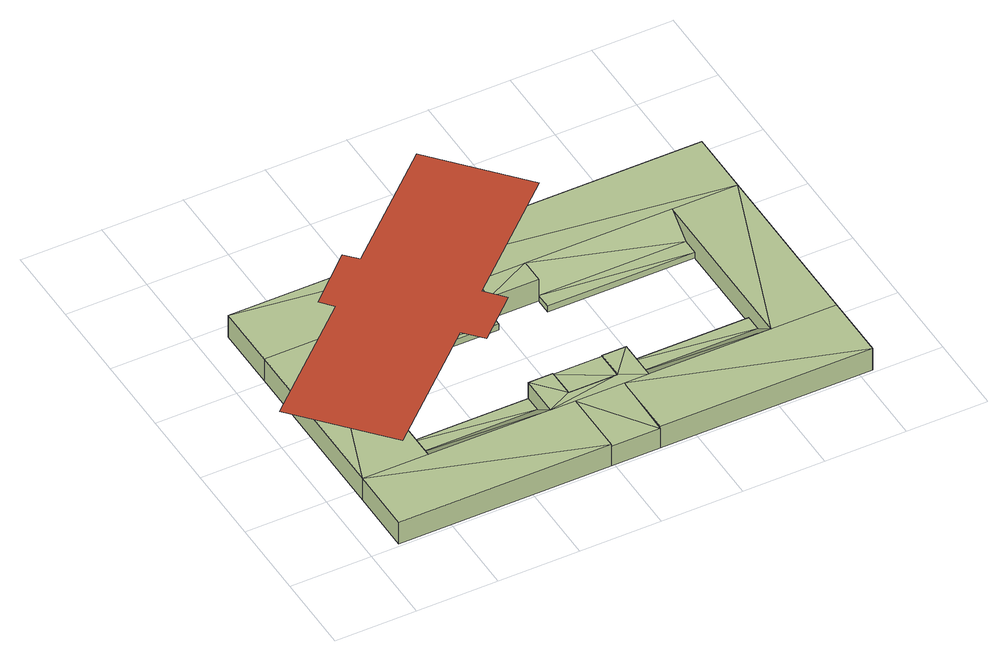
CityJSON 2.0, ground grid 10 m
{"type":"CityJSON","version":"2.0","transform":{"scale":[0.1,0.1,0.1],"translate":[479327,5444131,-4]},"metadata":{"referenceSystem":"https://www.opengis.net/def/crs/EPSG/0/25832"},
"CityObjects":{
"building1":{"type":"Building","attributes":{"Description":"No real Building"},"children":["building1-1"]},
"building1-1":{"type":"BuildingPart","attributes":{"Env_ex buildingHeight":12.05,"Env_ex footprint elevation":0},"parents":["building1"],"geometry":[{"type":"MultiSurface","lod":"0.2","boundaries":[[[0,1,2,3,4,5,6,7,8,9,10,11]]],"semantics":{"surfaces":[{"type":"RoofSurface"}],"values":[0]}}]},
"terrain1":{"type":"TINRelief","geometry":[{"type":"CompositeSurface","lod":"1","boundaries":[[[12,13,14]],[[13,15,16,17,18,19,14]],[[20,21,22]],[[21,23,22]],[[24,25,26]],[[26,27,24]],[[25,28,29,30,26]],[[26,31,30]],[[30,32,31]],[[31,33,32]],[[29,34,35,36,30]],[[34,37,35]],[[38,29,28]],[[38,39,29]],[[40,41,28,25,42]],[[41,43,28]],[[18,36,35]],[[18,35,19]],[[13,40,42]],[[13,42,15]],[[17,18,44]],[[18,45,44]],[[44,46,45]],[[46,47,45]],[[48,49,50]],[[49,51,50]],[[15,16,52]],[[16,53,52]],[[16,54,55]],[[16,55,17]],[[52,56,53]],[[56,57,53]],[[58,42,59]],[[42,25,59]],[[60,58,61]],[[58,59,61]],[[49,30,51]],[[30,36,51]],[[14,12,62,63]],[[12,13,64,62]],[[19,14,63,65]],[[22,20,66,67]],[[24,25,59,61]],[[27,24,61,68,66,20]],[[26,27,20,21]],[[31,26,21,23]],[[49,30,32,48]],[[22,33,31,23]],[[69,48,32,33,22,67]],[[29,34,39]],[[37,35,70,71]],[[34,37,71,72,39]],[[38,39,72,73]],[[40,41,74,75]],[[43,28,38]],[[41,43,38,73,74]],[[18,36,51,50,76,77,47,45]],[[35,19,65,70]],[[13,40,75,64]],[[58,42,15,52,56,78,79,60]],[[44,46,80,81]],[[46,47,77,80]],[[50,48,69,76]],[[54,55,44,81,82,53]],[[16,54,53]],[[55,17,44]],[[57,53,82,83]],[[56,57,83,78]],[[61,60,79,68]]]}]}
},
"vertices":[
[143,339,40],[9,220,40],[102,115,40],[240,238,40],[260,216,40],[312,262,40],[292,285,40],[430,408,40],[337,512,40],[203,393,40],[189,408,40],[130,354,40],
[616,384,38],[616,304,38],[36,384,38],[536,304,38],[356,304,38],[296,304,38],[116,304,38],[36,304,38],[356,134,37],[356,99,37],[296,134,37],[296,99,37],[386,134,38],[386,84,38],[356,99,38],[356,134,38],[356,84,38],[296,84,38],[266,84,38],[296,99,38],[266,134,38],[296,134,38],[296,4,38],[36,84,38],[116,84,38],[36,4,38],[356,4,35],[296,4,35],[616,84,38],[616,4,38],[536,84,38],[356,4,38],[296,274,15],[116,274,15],[296,254,15],[116,254,15],[266,134,15],[266,114,15],[116,134,15],[116,114,15],[536,274,15],[356,274,15],[356,274,38],[296,274,38],[536,254,15],[356,254,15],[536,114,15],[386,114,15],[536,134,15],[386,134,15],[616,384,7],[36,384,7],[616,304,7],[36,304,7],[356,134,7],[296,134,7],[386,134,7],[266,134,7],[36,84,7],[36,4,7],[296,4,7],[356,4,7],[616,4,7],[616,84,7],[116,134,7],[116,254,7],[536,254,7],[536,134,7],[296,254,7],[296,274,7],[356,274,7],[356,254,7]
]}
